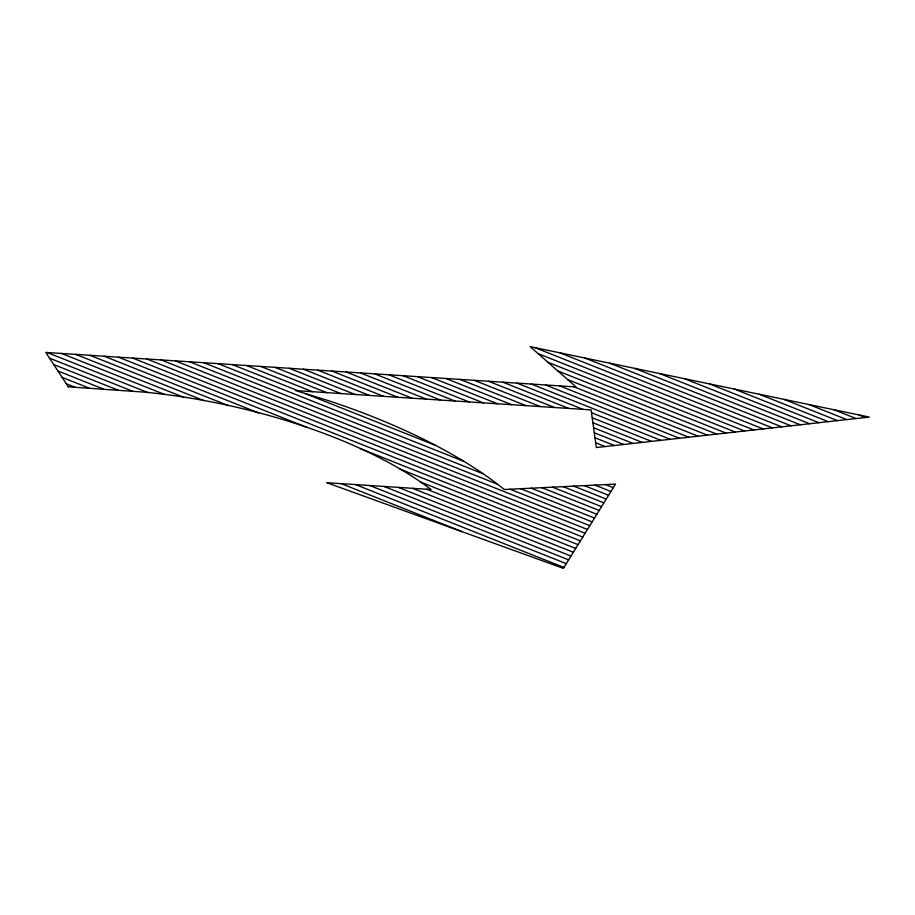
<?xml version="1.0" encoding="UTF-8"?>
<svg xmlns="http://www.w3.org/2000/svg" width="915" height="915" viewBox="0 0 915 915"><rect width="100%" height="100%" fill="white"/><g stroke="black" fill="none" stroke-linecap="round" stroke-linejoin="round"><path stroke-width="1.37" d="M68.316 386.828L144.959 392.169A281.866 107.41 12.1 0 1 431.022 489.514L326.849 482.72L563.365 568.352L615.498 484.104L504.291 489.514A363.186 138.394 12.1 0 0 329.08 400.85L295.717 390.613L591.136 409.897L596.306 447.549L869.25 417.08L530.128 346.648L576.095 386.965L45.75 352.424L68.248 386.736M858.922 414.93L865.396 417.503M834 409.76L856.108 418.544M809.077 404.579L846.81 419.585M784.166 399.409L837.511 420.614M759.244 394.228L828.224 421.655M734.322 389.047L818.925 422.696M709.399 383.877L809.626 423.737M684.489 378.696L800.339 424.766M659.566 373.526L791.04 425.807M634.644 368.345L781.742 426.848M609.722 363.175L772.454 427.877M584.799 357.994L763.156 428.918M559.889 352.824L753.857 429.959M534.966 347.643L744.57 430.999M538.089 353.625L735.271 432.029M547.959 362.283L725.984 433.07M557.83 370.941L716.685 434.11M567.712 379.599L707.387 435.151M573.957 386.828L698.099 436.181M559.728 385.901L688.801 437.221M545.489 384.963L679.502 438.262M531.249 384.037L670.215 439.303M517.021 383.111L583.038 409.371M591.525 412.745L660.916 440.332M502.781 382.184L568.787 408.433M592.222 417.755L651.617 441.373M488.541 381.258L554.547 407.507M592.909 422.753L642.33 442.414M474.313 380.331L540.308 406.58M593.595 427.762L633.031 443.443M460.073 379.405L526.068 405.642M594.281 432.772L623.733 444.484M445.845 378.478L511.817 404.716M594.967 437.782L614.445 445.525M431.606 377.552L497.577 403.79M595.654 442.791L605.147 446.566M417.366 376.625L483.337 402.863M403.138 375.699L469.098 401.925M388.898 374.773L454.847 400.999M374.658 373.846L440.607 400.072M360.43 372.92L426.367 399.134M346.19 371.993L412.127 398.208M331.951 371.067L397.876 397.282M317.722 370.14L383.637 396.344M605.536 484.584L613.29 487.672M303.483 369.214L369.397 395.417M594.922 485.099L610.934 491.469M289.254 368.288L355.157 394.491M584.319 485.613L608.589 495.267M275.015 367.361L340.906 393.564M573.716 486.128L606.233 499.064M260.775 366.435L326.666 392.626M563.102 486.654L603.889 502.861M246.547 365.508L312.427 391.7M552.5 487.169L601.532 506.658M232.307 364.582L298.176 390.774M304.741 393.381L435.082 445.205M541.886 487.684L599.188 510.467M218.067 363.644L463.802 461.366M531.283 488.198L596.832 514.264M203.839 362.717L482.903 473.696M520.681 488.713L594.487 518.062M189.599 361.791L496.959 484.012M510.067 489.228L592.131 521.859M175.371 360.865L589.786 525.656M161.131 359.938L587.43 529.453M146.892 359.012L585.085 533.262M132.664 358.085L307.097 427.454M360.213 448.579L582.729 537.059M118.424 357.159L258.716 412.951M400.107 469.166L580.385 540.856M104.184 356.232L228.418 405.631M420.271 481.919L578.028 544.654M89.956 355.306L203.805 400.576M426.767 489.239L575.684 548.451M75.716 354.38L183.526 397.247M412.528 488.313L573.328 552.248M61.477 353.453L164.643 394.479M398.277 487.375L570.983 556.046M47.248 352.527L147.75 392.489M384.037 486.448L568.627 559.854M49.513 358.154L132.675 391.231M369.797 485.522L566.282 563.651M53.711 364.559L117.955 390.11M355.558 484.595L563.926 567.449M57.908 370.964L103.589 389.127M341.306 483.658L462.041 531.672M62.106 377.369L89.35 388.2M327.067 482.731L328.908 483.463M66.303 383.774L75.099 387.274"/></g></svg>
